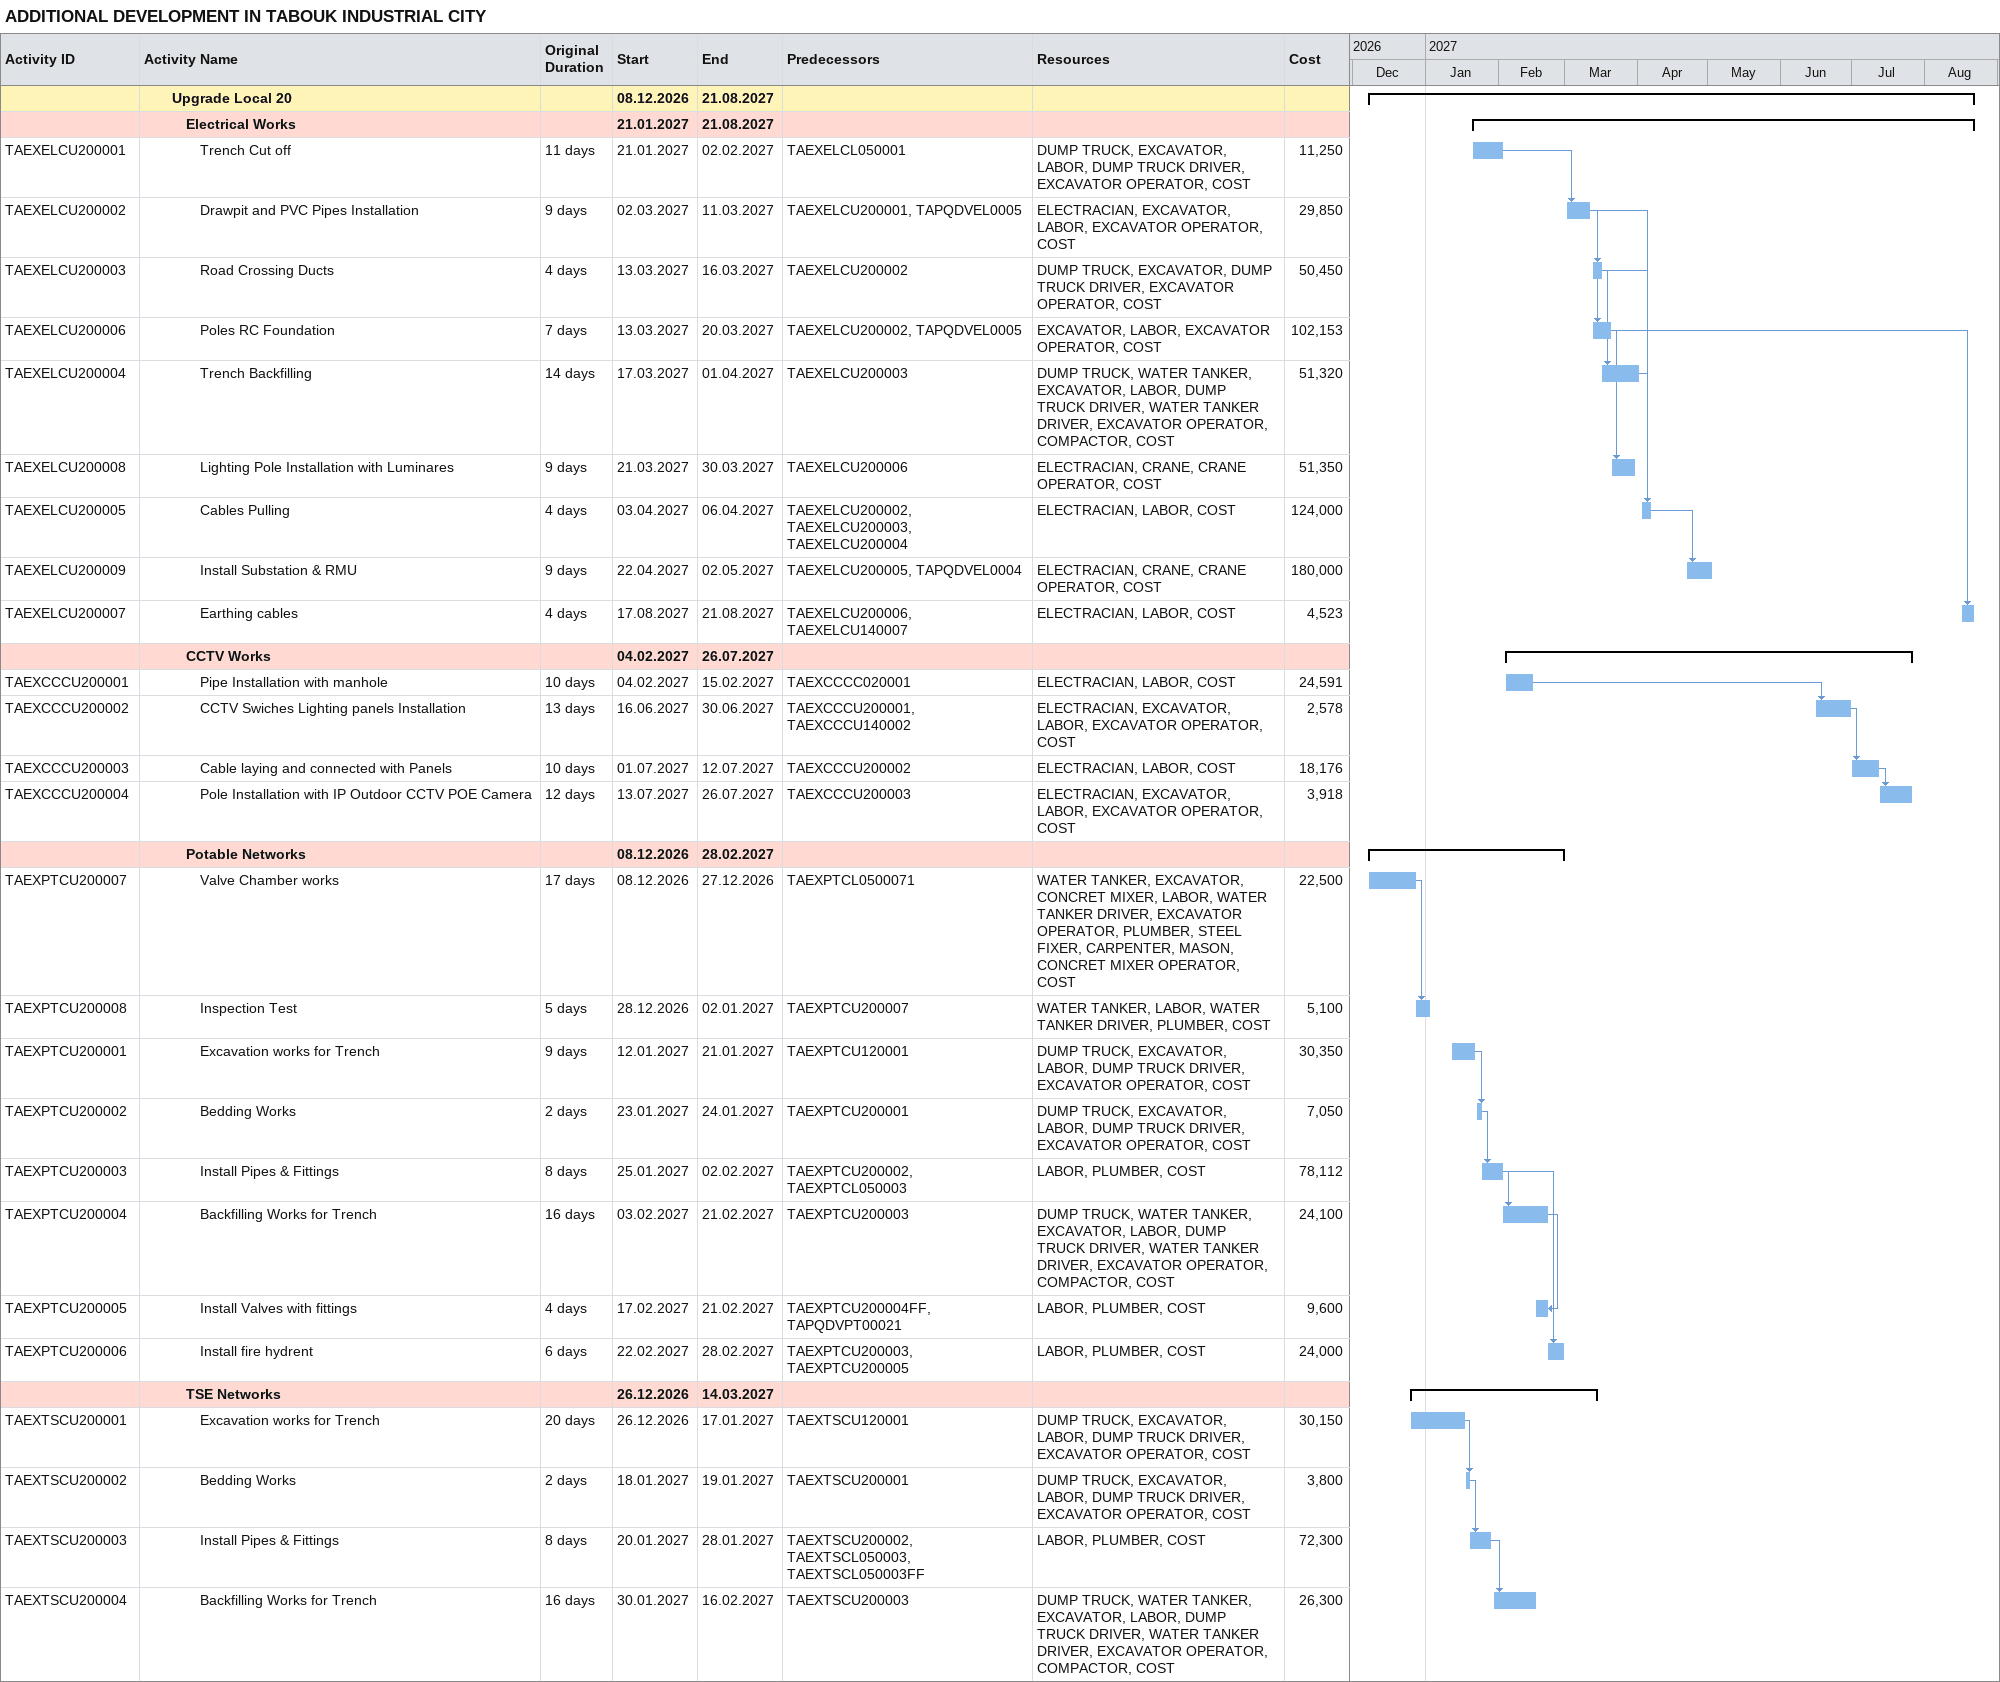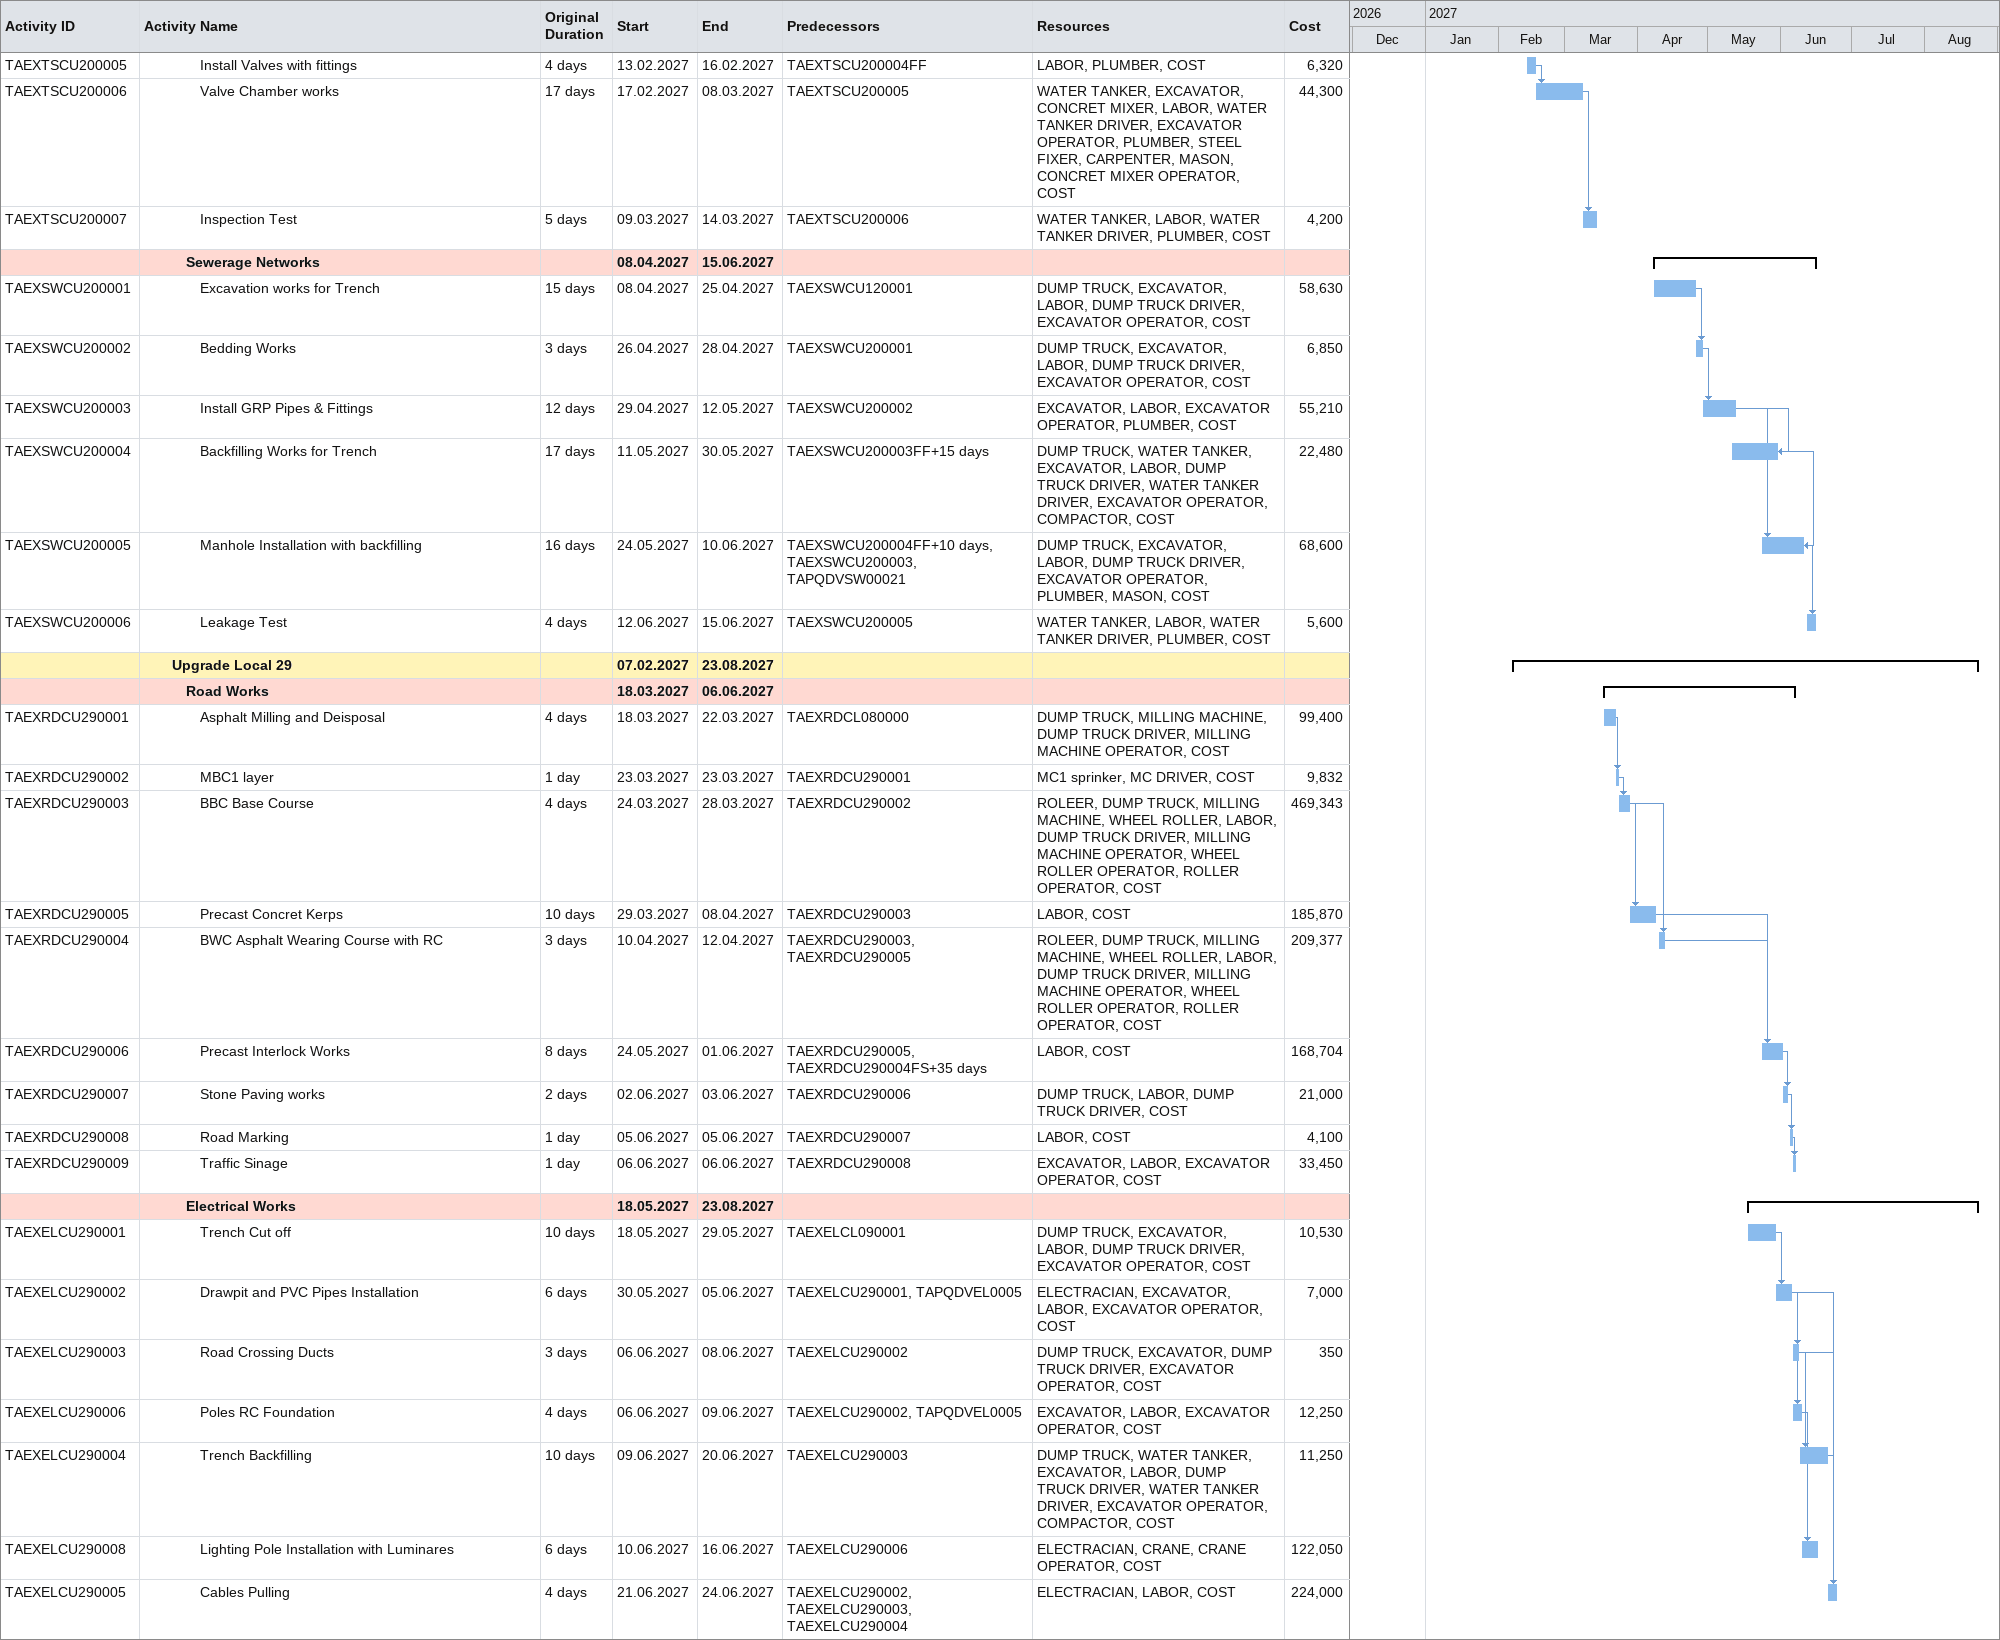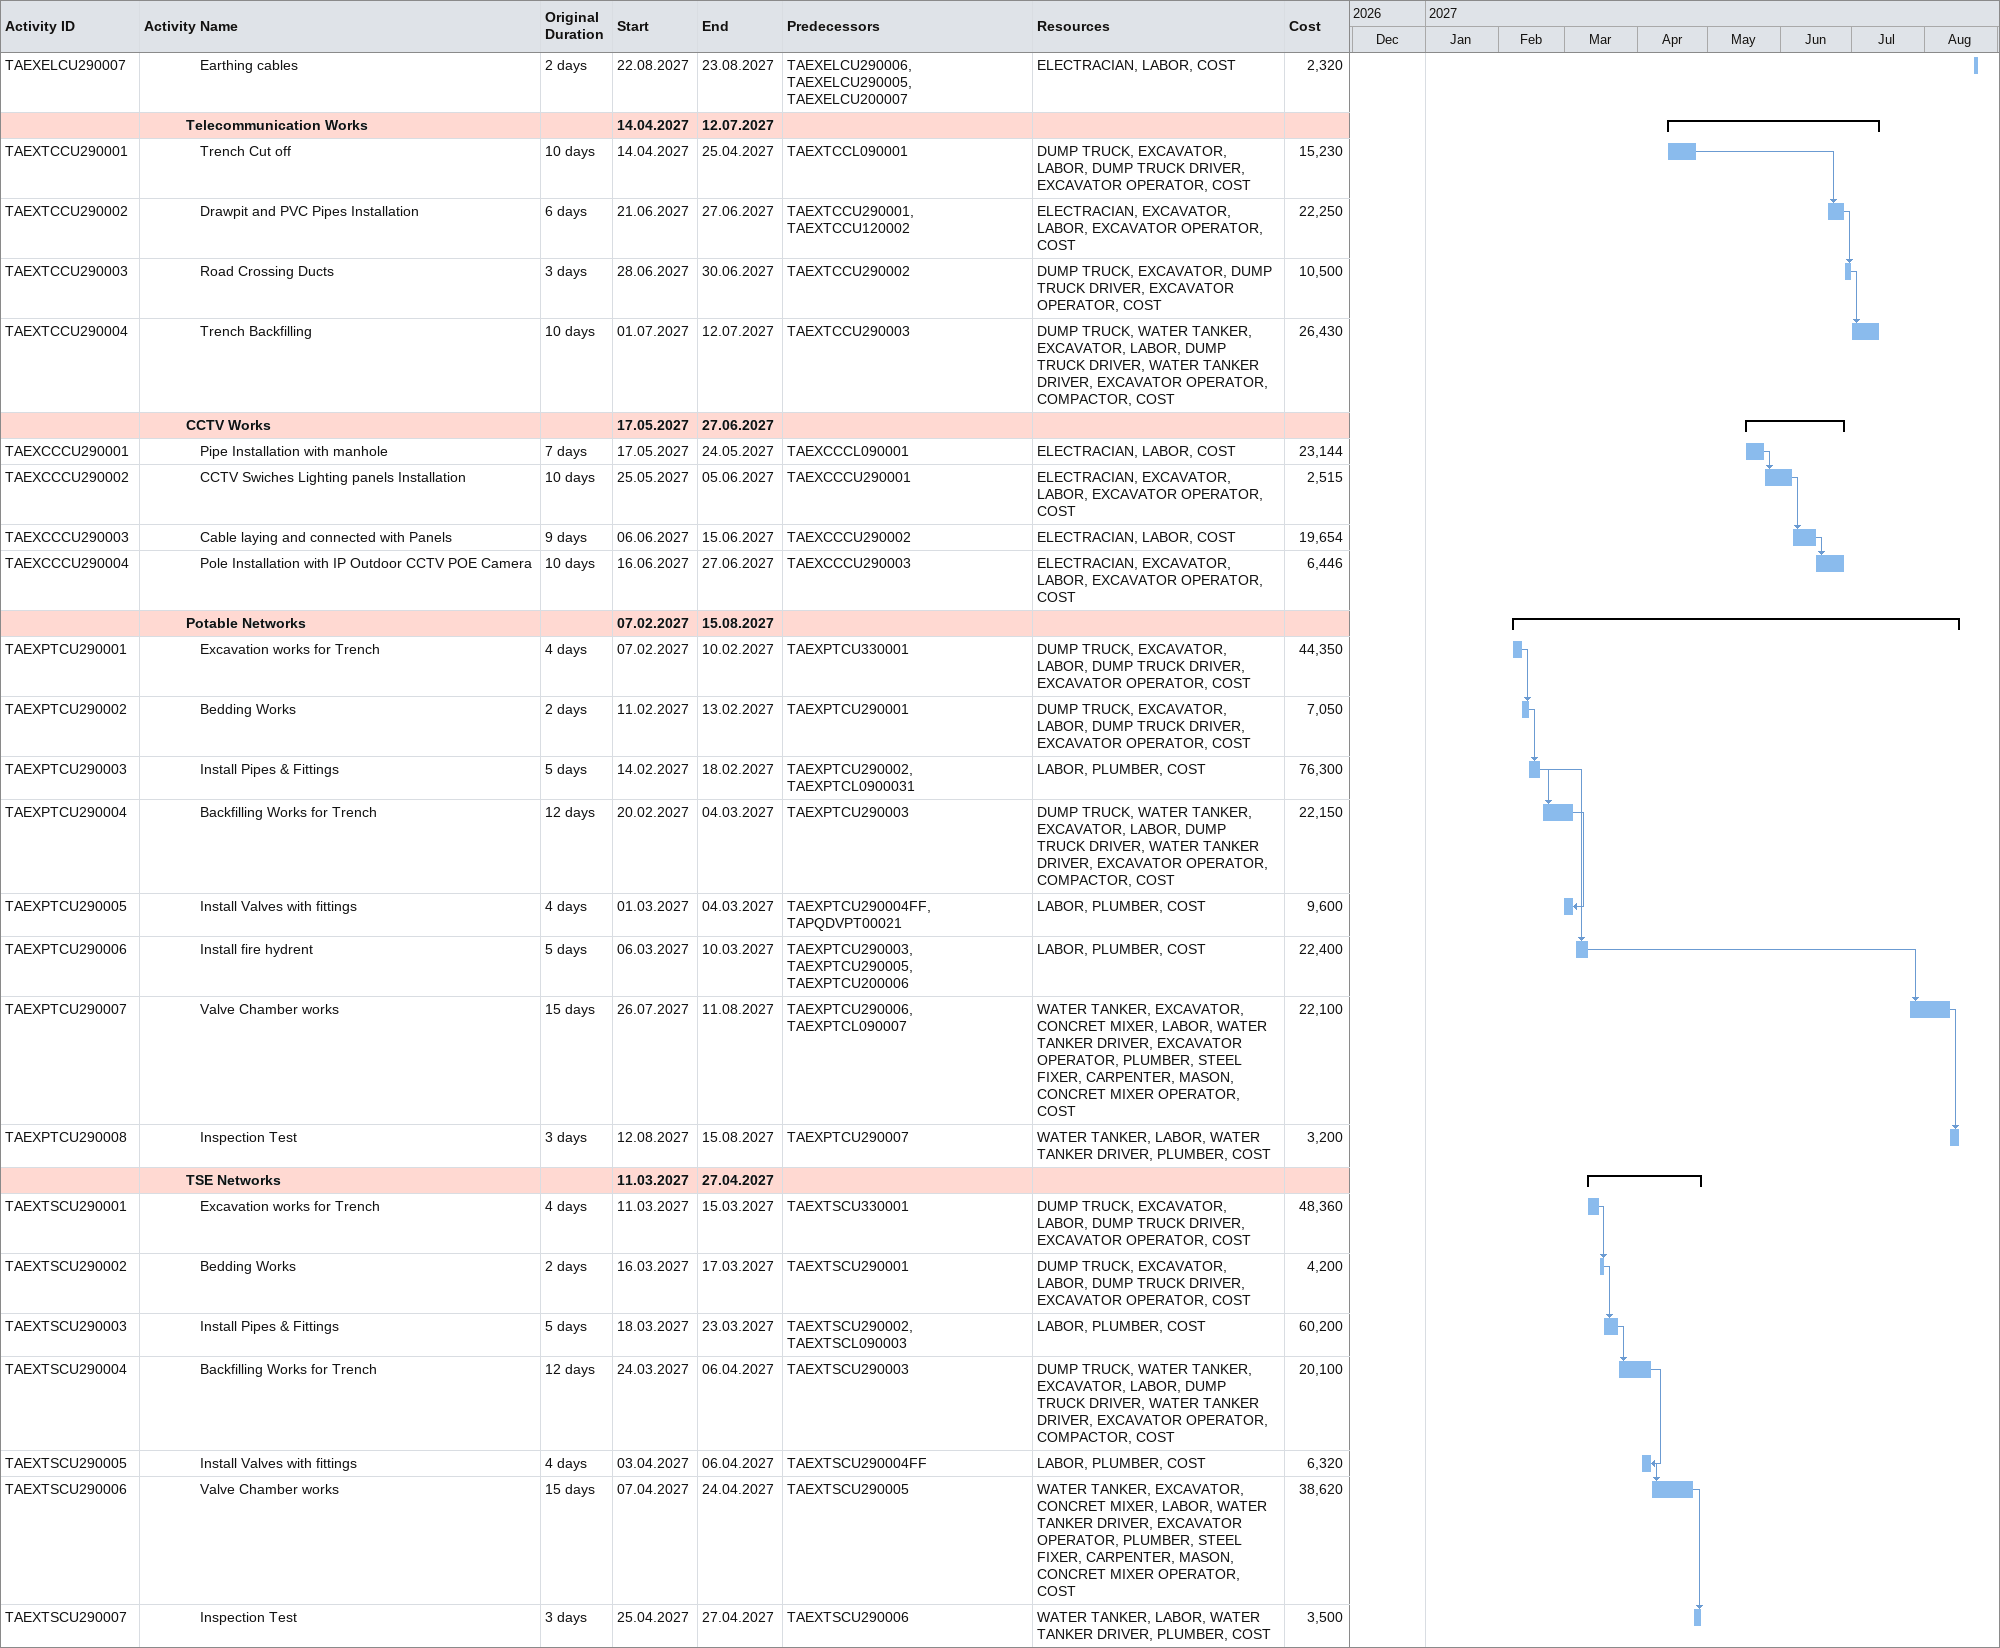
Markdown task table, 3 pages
ADDITIONAL DEVELOPMENT IN TABOUK INDUSTRIAL CITY

| ID | Level | Task | Original duration | Start | Finish | Predecessors | Resources | Cost |
|---|---|---|---|---|---|---|---|---|
|  | 3 | **Upgrade Local 20** |  | 2026-12-08 | 2027-08-21 |  |  |  |
|  | 4 | **Electrical Works** |  | 2027-01-21 | 2027-08-21 |  |  |  |
| TAEXELCU200001 | 5 | Trench Cut off | 11d | 2027-01-21 | 2027-02-02 | TAEXELCL050001 | DUMP TRUCK, EXCAVATOR, LABOR, DUMP TRUCK DRIVER, EXCAVATOR OPERATOR, COST | 11250 |
| TAEXELCU200002 | 5 | Drawpit and PVC Pipes Installation | 9d | 2027-03-02 | 2027-03-11 | TAEXELCU200001, TAPQDVEL0005 | ELECTRACIAN, EXCAVATOR, LABOR, EXCAVATOR OPERATOR, COST | 29850 |
| TAEXELCU200003 | 5 | Road Crossing Ducts | 4d | 2027-03-13 | 2027-03-16 | TAEXELCU200002 | DUMP TRUCK, EXCAVATOR, DUMP TRUCK DRIVER, EXCAVATOR OPERATOR, COST | 50450 |
| TAEXELCU200006 | 5 | Poles RC Foundation | 7d | 2027-03-13 | 2027-03-20 | TAEXELCU200002, TAPQDVEL0005 | EXCAVATOR, LABOR, EXCAVATOR OPERATOR, COST | 102153 |
| TAEXELCU200004 | 5 | Trench Backfilling | 14d | 2027-03-17 | 2027-04-01 | TAEXELCU200003 | DUMP TRUCK, WATER TANKER, EXCAVATOR, LABOR, DUMP TRUCK DRIVER, WATER TANKER DRIVER, EXCAVATOR OPERATOR, COMPACTOR, COST | 51320 |
| TAEXELCU200008 | 5 | Lighting Pole Installation with Luminares | 9d | 2027-03-21 | 2027-03-30 | TAEXELCU200006 | ELECTRACIAN, CRANE, CRANE OPERATOR, COST | 51350 |
| TAEXELCU200005 | 5 | Cables Pulling | 4d | 2027-04-03 | 2027-04-06 | TAEXELCU200002, TAEXELCU200003, TAEXELCU200004 | ELECTRACIAN, LABOR, COST | 124000 |
| TAEXELCU200009 | 5 | Install Substation & RMU | 9d | 2027-04-22 | 2027-05-02 | TAEXELCU200005, TAPQDVEL0004 | ELECTRACIAN, CRANE, CRANE OPERATOR, COST | 180000 |
| TAEXELCU200007 | 5 | Earthing cables | 4d | 2027-08-17 | 2027-08-21 | TAEXELCU200006, TAEXELCU140007 | ELECTRACIAN, LABOR, COST | 4523 |
|  | 4 | **CCTV Works** |  | 2027-02-04 | 2027-07-26 |  |  |  |
| TAEXCCCU200001 | 5 | Pipe Installation with manhole | 10d | 2027-02-04 | 2027-02-15 | TAEXCCCC020001 | ELECTRACIAN, LABOR, COST | 24591 |
| TAEXCCCU200002 | 5 | CCTV Swiches Lighting panels Installation | 13d | 2027-06-16 | 2027-06-30 | TAEXCCCU200001, TAEXCCCU140002 | ELECTRACIAN, EXCAVATOR, LABOR, EXCAVATOR OPERATOR, COST | 2578 |
| TAEXCCCU200003 | 5 | Cable laying and connected with Panels | 10d | 2027-07-01 | 2027-07-12 | TAEXCCCU200002 | ELECTRACIAN, LABOR, COST | 18176 |
| TAEXCCCU200004 | 5 | Pole Installation with IP Outdoor CCTV POE Camera | 12d | 2027-07-13 | 2027-07-26 | TAEXCCCU200003 | ELECTRACIAN, EXCAVATOR, LABOR, EXCAVATOR OPERATOR, COST | 3918 |
|  | 4 | **Potable Networks** |  | 2026-12-08 | 2027-02-28 |  |  |  |
| TAEXPTCU200007 | 5 | Valve Chamber works | 17d | 2026-12-08 | 2026-12-27 | TAEXPTCL0500071 | WATER TANKER, EXCAVATOR, CONCRET MIXER, LABOR, WATER TANKER DRIVER, EXCAVATOR OPERATOR, PLUMBER, STEEL FIXER, CARPENTER, MASON, CONCRET MIXER OPERATOR, COST | 22500 |
| TAEXPTCU200008 | 5 | Inspection Test | 5d | 2026-12-28 | 2027-01-02 | TAEXPTCU200007 | WATER TANKER, LABOR, WATER TANKER DRIVER, PLUMBER, COST | 5100 |
| TAEXPTCU200001 | 5 | Excavation works for Trench | 9d | 2027-01-12 | 2027-01-21 | TAEXPTCU120001 | DUMP TRUCK, EXCAVATOR, LABOR, DUMP TRUCK DRIVER, EXCAVATOR OPERATOR, COST | 30350 |
| TAEXPTCU200002 | 5 | Bedding Works | 2d | 2027-01-23 | 2027-01-24 | TAEXPTCU200001 | DUMP TRUCK, EXCAVATOR, LABOR, DUMP TRUCK DRIVER, EXCAVATOR OPERATOR, COST | 7050 |
| TAEXPTCU200003 | 5 | Install Pipes & Fittings | 8d | 2027-01-25 | 2027-02-02 | TAEXPTCU200002, TAEXPTCL050003 | LABOR, PLUMBER, COST | 78112 |
| TAEXPTCU200004 | 5 | Backfilling Works for Trench | 16d | 2027-02-03 | 2027-02-21 | TAEXPTCU200003 | DUMP TRUCK, WATER TANKER, EXCAVATOR, LABOR, DUMP TRUCK DRIVER, WATER TANKER DRIVER, EXCAVATOR OPERATOR, COMPACTOR, COST | 24100 |
| TAEXPTCU200005 | 5 | Install Valves with fittings | 4d | 2027-02-17 | 2027-02-21 | TAEXPTCU200004FF, TAPQDVPT00021 | LABOR, PLUMBER, COST | 9600 |
| TAEXPTCU200006 | 5 | Install fire hydrent | 6d | 2027-02-22 | 2027-02-28 | TAEXPTCU200003, TAEXPTCU200005 | LABOR, PLUMBER, COST | 24000 |
|  | 4 | **TSE Networks** |  | 2026-12-26 | 2027-03-14 |  |  |  |
| TAEXTSCU200001 | 5 | Excavation works for Trench | 20d | 2026-12-26 | 2027-01-17 | TAEXTSCU120001 | DUMP TRUCK, EXCAVATOR, LABOR, DUMP TRUCK DRIVER, EXCAVATOR OPERATOR, COST | 30150 |
| TAEXTSCU200002 | 5 | Bedding Works | 2d | 2027-01-18 | 2027-01-19 | TAEXTSCU200001 | DUMP TRUCK, EXCAVATOR, LABOR, DUMP TRUCK DRIVER, EXCAVATOR OPERATOR, COST | 3800 |
| TAEXTSCU200003 | 5 | Install Pipes & Fittings | 8d | 2027-01-20 | 2027-01-28 | TAEXTSCU200002, TAEXTSCL050003, TAEXTSCL050003FF | LABOR, PLUMBER, COST | 72300 |
| TAEXTSCU200004 | 5 | Backfilling Works for Trench | 16d | 2027-01-30 | 2027-02-16 | TAEXTSCU200003 | DUMP TRUCK, WATER TANKER, EXCAVATOR, LABOR, DUMP TRUCK DRIVER, WATER TANKER DRIVER, EXCAVATOR OPERATOR, COMPACTOR, COST | 26300 |
| TAEXTSCU200005 | 5 | Install Valves with fittings | 4d | 2027-02-13 | 2027-02-16 | TAEXTSCU200004FF | LABOR, PLUMBER, COST | 6320 |
| TAEXTSCU200006 | 5 | Valve Chamber works | 17d | 2027-02-17 | 2027-03-08 | TAEXTSCU200005 | WATER TANKER, EXCAVATOR, CONCRET MIXER, LABOR, WATER TANKER DRIVER, EXCAVATOR OPERATOR, PLUMBER, STEEL FIXER, CARPENTER, MASON, CONCRET MIXER OPERATOR, COST | 44300 |
| TAEXTSCU200007 | 5 | Inspection Test | 5d | 2027-03-09 | 2027-03-14 | TAEXTSCU200006 | WATER TANKER, LABOR, WATER TANKER DRIVER, PLUMBER, COST | 4200 |
|  | 4 | **Sewerage Networks** |  | 2027-04-08 | 2027-06-15 |  |  |  |
| TAEXSWCU200001 | 5 | Excavation works for Trench | 15d | 2027-04-08 | 2027-04-25 | TAEXSWCU120001 | DUMP TRUCK, EXCAVATOR, LABOR, DUMP TRUCK DRIVER, EXCAVATOR OPERATOR, COST | 58630 |
| TAEXSWCU200002 | 5 | Bedding Works | 3d | 2027-04-26 | 2027-04-28 | TAEXSWCU200001 | DUMP TRUCK, EXCAVATOR, LABOR, DUMP TRUCK DRIVER, EXCAVATOR OPERATOR, COST | 6850 |
| TAEXSWCU200003 | 5 | Install GRP Pipes & Fittings | 12d | 2027-04-29 | 2027-05-12 | TAEXSWCU200002 | EXCAVATOR, LABOR, EXCAVATOR OPERATOR, PLUMBER, COST | 55210 |
| TAEXSWCU200004 | 5 | Backfilling Works for Trench | 17d | 2027-05-11 | 2027-05-30 | TAEXSWCU200003FF+15d | DUMP TRUCK, WATER TANKER, EXCAVATOR, LABOR, DUMP TRUCK DRIVER, WATER TANKER DRIVER, EXCAVATOR OPERATOR, COMPACTOR, COST | 22480 |
| TAEXSWCU200005 | 5 | Manhole Installation with backfilling | 16d | 2027-05-24 | 2027-06-10 | TAEXSWCU200004FF+10d, TAEXSWCU200003, TAPQDVSW00021 | DUMP TRUCK, EXCAVATOR, LABOR, DUMP TRUCK DRIVER, EXCAVATOR OPERATOR, PLUMBER, MASON, COST | 68600 |
| TAEXSWCU200006 | 5 | Leakage Test | 4d | 2027-06-12 | 2027-06-15 | TAEXSWCU200005 | WATER TANKER, LABOR, WATER TANKER DRIVER, PLUMBER, COST | 5600 |
|  | 3 | **Upgrade Local 29** |  | 2027-02-07 | 2027-08-23 |  |  |  |
|  | 4 | **Road Works** |  | 2027-03-18 | 2027-06-06 |  |  |  |
| TAEXRDCU290001 | 5 | Asphalt Milling and Deisposal | 4d | 2027-03-18 | 2027-03-22 | TAEXRDCL080000 | DUMP TRUCK, MILLING MACHINE, DUMP TRUCK DRIVER, MILLING MACHINE OPERATOR, COST | 99400 |
| TAEXRDCU290002 | 5 | MBC1 layer | 1d | 2027-03-23 | 2027-03-23 | TAEXRDCU290001 | MC1 sprinker, MC DRIVER, COST | 9832 |
| TAEXRDCU290003 | 5 | BBC Base Course | 4d | 2027-03-24 | 2027-03-28 | TAEXRDCU290002 | ROLEER, DUMP TRUCK, MILLING MACHINE, WHEEL ROLLER, LABOR, DUMP TRUCK DRIVER, MILLING MACHINE OPERATOR, WHEEL ROLLER OPERATOR, ROLLER OPERATOR, COST | 469343 |
| TAEXRDCU290005 | 5 | Precast Concret Kerps | 10d | 2027-03-29 | 2027-04-08 | TAEXRDCU290003 | LABOR, COST | 185870 |
| TAEXRDCU290004 | 5 | BWC Asphalt Wearing Course with RC | 3d | 2027-04-10 | 2027-04-12 | TAEXRDCU290003, TAEXRDCU290005 | ROLEER, DUMP TRUCK, MILLING MACHINE, WHEEL ROLLER, LABOR, DUMP TRUCK DRIVER, MILLING MACHINE OPERATOR, WHEEL ROLLER OPERATOR, ROLLER OPERATOR, COST | 209377 |
| TAEXRDCU290006 | 5 | Precast Interlock Works | 8d | 2027-05-24 | 2027-06-01 | TAEXRDCU290005, TAEXRDCU290004FS+35d | LABOR, COST | 168704 |
| TAEXRDCU290007 | 5 | Stone Paving works | 2d | 2027-06-02 | 2027-06-03 | TAEXRDCU290006 | DUMP TRUCK, LABOR, DUMP TRUCK DRIVER, COST | 21000 |
| TAEXRDCU290008 | 5 | Road Marking | 1d | 2027-06-05 | 2027-06-05 | TAEXRDCU290007 | LABOR, COST | 4100 |
| TAEXRDCU290009 | 5 | Traffic Sinage | 1d | 2027-06-06 | 2027-06-06 | TAEXRDCU290008 | EXCAVATOR, LABOR, EXCAVATOR OPERATOR, COST | 33450 |
|  | 4 | **Electrical Works** |  | 2027-05-18 | 2027-08-23 |  |  |  |
| TAEXELCU290001 | 5 | Trench Cut off | 10d | 2027-05-18 | 2027-05-29 | TAEXELCL090001 | DUMP TRUCK, EXCAVATOR, LABOR, DUMP TRUCK DRIVER, EXCAVATOR OPERATOR, COST | 10530 |
| TAEXELCU290002 | 5 | Drawpit and PVC Pipes Installation | 6d | 2027-05-30 | 2027-06-05 | TAEXELCU290001, TAPQDVEL0005 | ELECTRACIAN, EXCAVATOR, LABOR, EXCAVATOR OPERATOR, COST | 7000 |
| TAEXELCU290003 | 5 | Road Crossing Ducts | 3d | 2027-06-06 | 2027-06-08 | TAEXELCU290002 | DUMP TRUCK, EXCAVATOR, DUMP TRUCK DRIVER, EXCAVATOR OPERATOR, COST | 350 |
| TAEXELCU290006 | 5 | Poles RC Foundation | 4d | 2027-06-06 | 2027-06-09 | TAEXELCU290002, TAPQDVEL0005 | EXCAVATOR, LABOR, EXCAVATOR OPERATOR, COST | 12250 |
| TAEXELCU290004 | 5 | Trench Backfilling | 10d | 2027-06-09 | 2027-06-20 | TAEXELCU290003 | DUMP TRUCK, WATER TANKER, EXCAVATOR, LABOR, DUMP TRUCK DRIVER, WATER TANKER DRIVER, EXCAVATOR OPERATOR, COMPACTOR, COST | 11250 |
| TAEXELCU290008 | 5 | Lighting Pole Installation with Luminares | 6d | 2027-06-10 | 2027-06-16 | TAEXELCU290006 | ELECTRACIAN, CRANE, CRANE OPERATOR, COST | 122050 |
| TAEXELCU290005 | 5 | Cables Pulling | 4d | 2027-06-21 | 2027-06-24 | TAEXELCU290002, TAEXELCU290003, TAEXELCU290004 | ELECTRACIAN, LABOR, COST | 224000 |
| TAEXELCU290007 | 5 | Earthing cables | 2d | 2027-08-22 | 2027-08-23 | TAEXELCU290006, TAEXELCU290005, TAEXELCU200007 | ELECTRACIAN, LABOR, COST | 2320 |
|  | 4 | **Telecommunication Works** |  | 2027-04-14 | 2027-07-12 |  |  |  |
| TAEXTCCU290001 | 5 | Trench Cut off | 10d | 2027-04-14 | 2027-04-25 | TAEXTCCL090001 | DUMP TRUCK, EXCAVATOR, LABOR, DUMP TRUCK DRIVER, EXCAVATOR OPERATOR, COST | 15230 |
| TAEXTCCU290002 | 5 | Drawpit and PVC Pipes Installation | 6d | 2027-06-21 | 2027-06-27 | TAEXTCCU290001, TAEXTCCU120002 | ELECTRACIAN, EXCAVATOR, LABOR, EXCAVATOR OPERATOR, COST | 22250 |
| TAEXTCCU290003 | 5 | Road Crossing Ducts | 3d | 2027-06-28 | 2027-06-30 | TAEXTCCU290002 | DUMP TRUCK, EXCAVATOR, DUMP TRUCK DRIVER, EXCAVATOR OPERATOR, COST | 10500 |
| TAEXTCCU290004 | 5 | Trench Backfilling | 10d | 2027-07-01 | 2027-07-12 | TAEXTCCU290003 | DUMP TRUCK, WATER TANKER, EXCAVATOR, LABOR, DUMP TRUCK DRIVER, WATER TANKER DRIVER, EXCAVATOR OPERATOR, COMPACTOR, COST | 26430 |
|  | 4 | **CCTV Works** |  | 2027-05-17 | 2027-06-27 |  |  |  |
| TAEXCCCU290001 | 5 | Pipe Installation with manhole | 7d | 2027-05-17 | 2027-05-24 | TAEXCCCL090001 | ELECTRACIAN, LABOR, COST | 23144 |
| TAEXCCCU290002 | 5 | CCTV Swiches Lighting panels Installation | 10d | 2027-05-25 | 2027-06-05 | TAEXCCCU290001 | ELECTRACIAN, EXCAVATOR, LABOR, EXCAVATOR OPERATOR, COST | 2515 |
| TAEXCCCU290003 | 5 | Cable laying and connected with Panels | 9d | 2027-06-06 | 2027-06-15 | TAEXCCCU290002 | ELECTRACIAN, LABOR, COST | 19654 |
| TAEXCCCU290004 | 5 | Pole Installation with IP Outdoor CCTV POE Camera | 10d | 2027-06-16 | 2027-06-27 | TAEXCCCU290003 | ELECTRACIAN, EXCAVATOR, LABOR, EXCAVATOR OPERATOR, COST | 6446 |
|  | 4 | **Potable Networks** |  | 2027-02-07 | 2027-08-15 |  |  |  |
| TAEXPTCU290001 | 5 | Excavation works for Trench | 4d | 2027-02-07 | 2027-02-10 | TAEXPTCU330001 | DUMP TRUCK, EXCAVATOR, LABOR, DUMP TRUCK DRIVER, EXCAVATOR OPERATOR, COST | 44350 |
| TAEXPTCU290002 | 5 | Bedding Works | 2d | 2027-02-11 | 2027-02-13 | TAEXPTCU290001 | DUMP TRUCK, EXCAVATOR, LABOR, DUMP TRUCK DRIVER, EXCAVATOR OPERATOR, COST | 7050 |
| TAEXPTCU290003 | 5 | Install Pipes & Fittings | 5d | 2027-02-14 | 2027-02-18 | TAEXPTCU290002, TAEXPTCL0900031 | LABOR, PLUMBER, COST | 76300 |
| TAEXPTCU290004 | 5 | Backfilling Works for Trench | 12d | 2027-02-20 | 2027-03-04 | TAEXPTCU290003 | DUMP TRUCK, WATER TANKER, EXCAVATOR, LABOR, DUMP TRUCK DRIVER, WATER TANKER DRIVER, EXCAVATOR OPERATOR, COMPACTOR, COST | 22150 |
| TAEXPTCU290005 | 5 | Install Valves with fittings | 4d | 2027-03-01 | 2027-03-04 | TAEXPTCU290004FF, TAPQDVPT00021 | LABOR, PLUMBER, COST | 9600 |
| TAEXPTCU290006 | 5 | Install fire hydrent | 5d | 2027-03-06 | 2027-03-10 | TAEXPTCU290003, TAEXPTCU290005, TAEXPTCU200006 | LABOR, PLUMBER, COST | 22400 |
| TAEXPTCU290007 | 5 | Valve Chamber works | 15d | 2027-07-26 | 2027-08-11 | TAEXPTCU290006, TAEXPTCL090007 | WATER TANKER, EXCAVATOR, CONCRET MIXER, LABOR, WATER TANKER DRIVER, EXCAVATOR OPERATOR, PLUMBER, STEEL FIXER, CARPENTER, MASON, CONCRET MIXER OPERATOR, COST | 22100 |
| TAEXPTCU290008 | 5 | Inspection Test | 3d | 2027-08-12 | 2027-08-15 | TAEXPTCU290007 | WATER TANKER, LABOR, WATER TANKER DRIVER, PLUMBER, COST | 3200 |
|  | 4 | **TSE Networks** |  | 2027-03-11 | 2027-04-27 |  |  |  |
| TAEXTSCU290001 | 5 | Excavation works for Trench | 4d | 2027-03-11 | 2027-03-15 | TAEXTSCU330001 | DUMP TRUCK, EXCAVATOR, LABOR, DUMP TRUCK DRIVER, EXCAVATOR OPERATOR, COST | 48360 |
| TAEXTSCU290002 | 5 | Bedding Works | 2d | 2027-03-16 | 2027-03-17 | TAEXTSCU290001 | DUMP TRUCK, EXCAVATOR, LABOR, DUMP TRUCK DRIVER, EXCAVATOR OPERATOR, COST | 4200 |
| TAEXTSCU290003 | 5 | Install Pipes & Fittings | 5d | 2027-03-18 | 2027-03-23 | TAEXTSCU290002, TAEXTSCL090003 | LABOR, PLUMBER, COST | 60200 |
| TAEXTSCU290004 | 5 | Backfilling Works for Trench | 12d | 2027-03-24 | 2027-04-06 | TAEXTSCU290003 | DUMP TRUCK, WATER TANKER, EXCAVATOR, LABOR, DUMP TRUCK DRIVER, WATER TANKER DRIVER, EXCAVATOR OPERATOR, COMPACTOR, COST | 20100 |
| TAEXTSCU290005 | 5 | Install Valves with fittings | 4d | 2027-04-03 | 2027-04-06 | TAEXTSCU290004FF | LABOR, PLUMBER, COST | 6320 |
| TAEXTSCU290006 | 5 | Valve Chamber works | 15d | 2027-04-07 | 2027-04-24 | TAEXTSCU290005 | WATER TANKER, EXCAVATOR, CONCRET MIXER, LABOR, WATER TANKER DRIVER, EXCAVATOR OPERATOR, PLUMBER, STEEL FIXER, CARPENTER, MASON, CONCRET MIXER OPERATOR, COST | 38620 |
| TAEXTSCU290007 | 5 | Inspection Test | 3d | 2027-04-25 | 2027-04-27 | TAEXTSCU290006 | WATER TANKER, LABOR, WATER TANKER DRIVER, PLUMBER, COST | 3500 |
